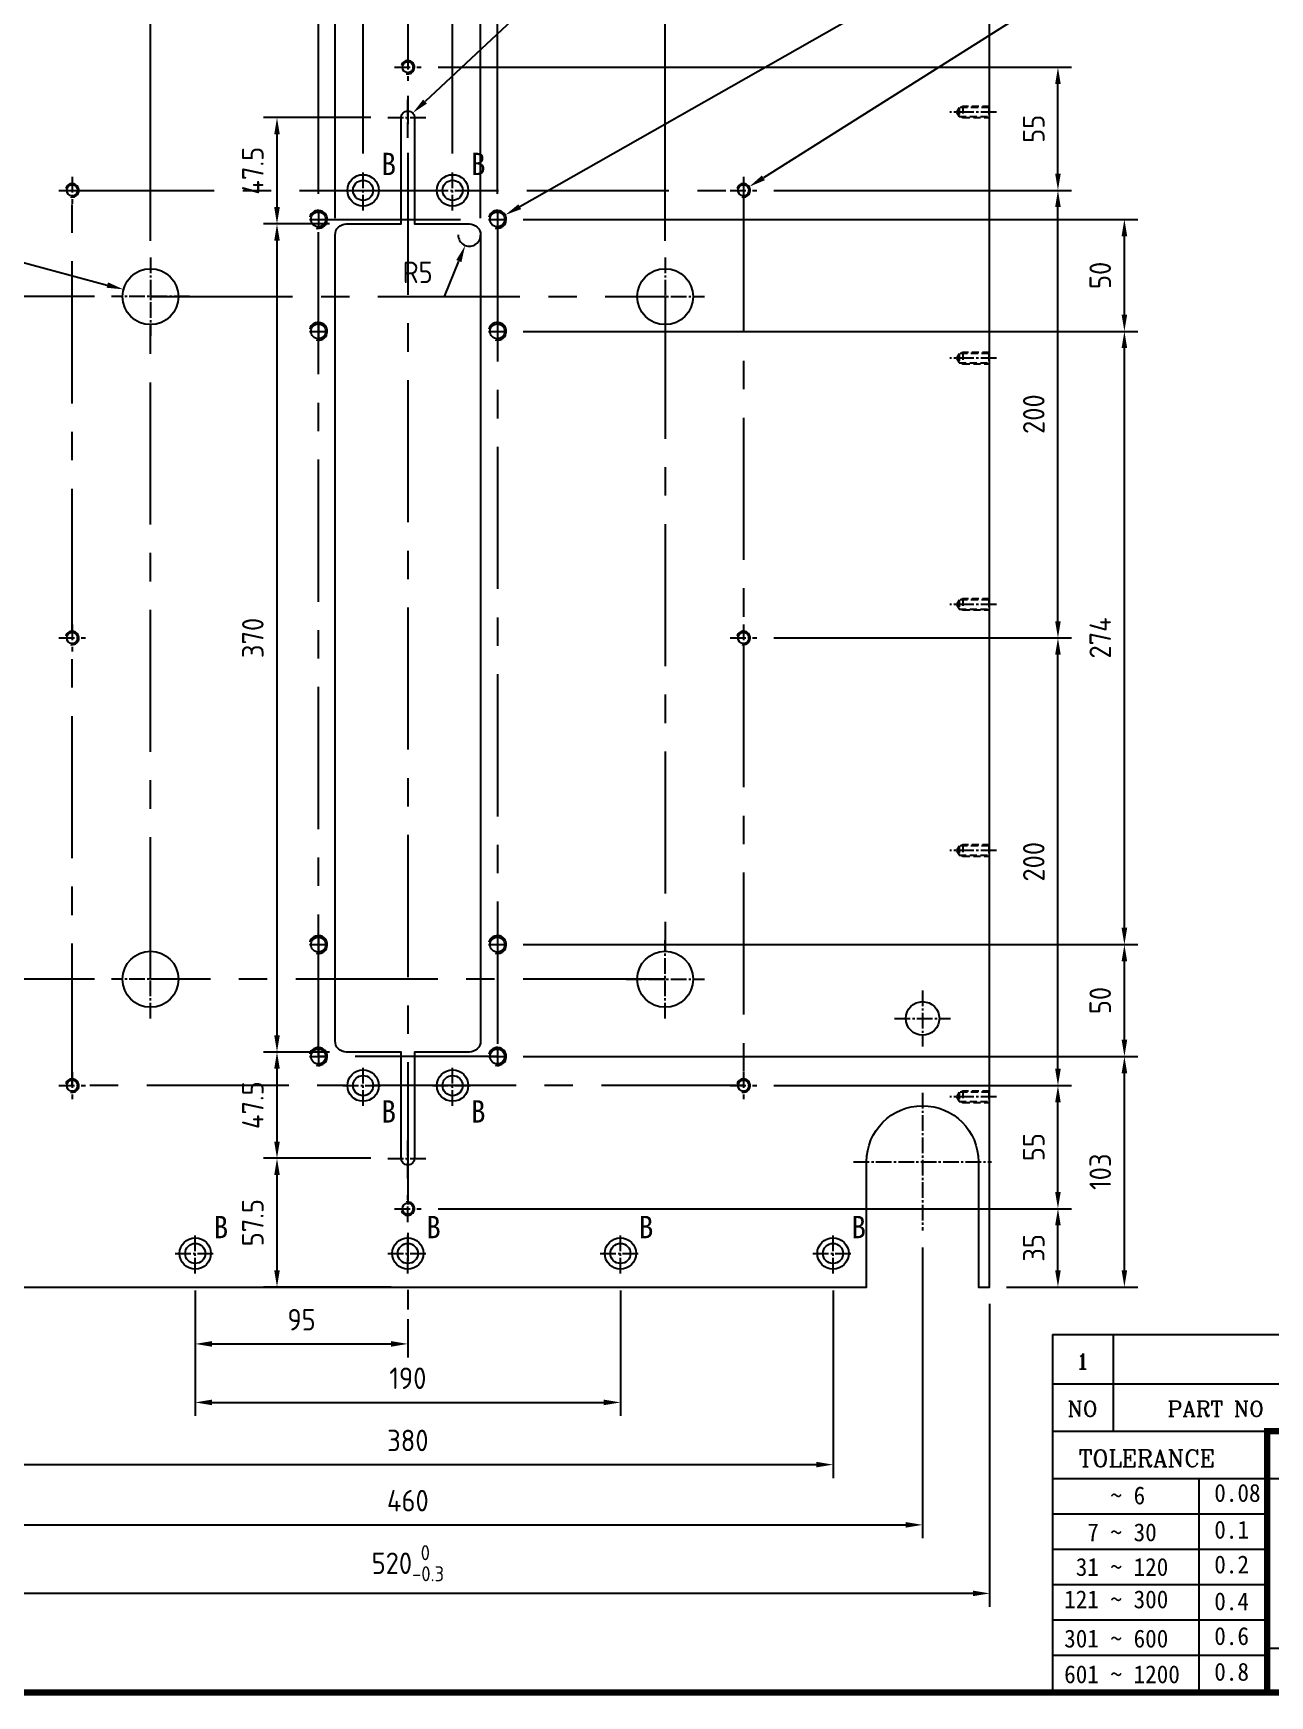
# Model space of a CAD drawing. Header units: millimetres. Extents: x 282 to 14566, y -4134 to 5341.
# Drawn here: x 4167 to 4720, y -1647 to -904 of the extents above; entities that cross this region are included whole.
import ezdxf
from ezdxf.enums import TextEntityAlignment as Align

# ---------------------------------------------------------------- set-up
doc = ezdxf.new("R2010")
doc.units = ezdxf.units.MM
for name, pattern in [('CENTER', [50.8, 31.75, -6.35, 6.35, -6.35]), ('CENTER1', [10, 7, -1, 1, -1]), ('CENTERX2', [101.6, 63.5, -12.7, 12.7, -12.7]), ('HIDDEN2', [4.7625, 3.175, -1.5875])]:
    doc.linetypes.add(name, pattern=pattern)
for name, color, linetype in [('CENTER', 1, 'CENTER'), ('FORMAT-1', 7, 'Continuous'), ('THIN', 3, 'Continuous')]:
    doc.layers.add(name, color=color, linetype=linetype)
doc.styles.add('HAN', font='')
doc.styles.add('RC', font='ROMANC.SHX')
doc.styles.add('RT', font='ROMANT.SHX', dxfattribs={"oblique": 15})
doc.styles.get("Standard").update_dxf_attribs({"font": 'ISOCP.SHX', "bigfont": 'WHGTXT.SHX'})
doc.styles.get('HAN').set_extended_font_data('GulimChe')
doc.dimstyles.new('PS-3', dxfattribs={"dimscale": 3, "dimtxt": 3.2, "dimasz": 2.5, "dimexe": 2, "dimexo": 2.5, "dimgap": 2, "dimtad": 1, "dimtoh": 1, "dimrnd": 0.05, "dimzin": 12, "dimdsep": 46, "dimtxsty": 'Standard', "dimcen": 0, "dimclrt": 2, "dimazin": 3, "dimtfac": 1, "dimtofl": 0, "dimtmove": 0, "dimatfit": 3, "dimfxl": 0, "dimtolj": 1, "dimtzin": 0, "dimarcsym": 0})

# ---------------------------------------------------------------- blocks, each defined once
blk = doc.blocks.new('*D1330')
at = {"color": 0, "lineweight": -2, "ltscale": 10}
for p, q in [((4239.63, -1465.99), (4239.63, -1495.91)), ((4334.63, -1478.84), (4334.63, -1495.91)), ((4247.13, -1489.91), (4327.13, -1489.91))]:
    blk.add_line(p, q, dxfattribs=at)
at = {"color": 0, "ltscale": 10}
for points in [[(4247.13, -1488.66), (4247.13, -1491.16), (4239.63, -1489.91)], [(4327.13, -1488.66), (4327.13, -1491.16), (4334.63, -1489.91)]]:
    blk.add_solid(points, dxfattribs=at)
at = {"layer": 'DEFPOINTS', "color": 0, "ltscale": 10}
for p in [(4239.63, -1458.49), (4334.63, -1471.34), (4334.63, -1489.91)]:
    blk.add_point(p, dxfattribs=at)
at = {"color": 2, "ltscale": 10, "insert": (4287.13, -1479.11), "char_height": 9.6, "attachment_point": 5}
blk.add_mtext('\\A1;95', dxfattribs=at)
blk = doc.blocks.new('*D1331')
at = {"color": 0, "lineweight": -2, "ltscale": 10}
for p, q in [((4239.63, -1465.99), (4239.63, -1522.05)), ((4429.63, -1465.99), (4429.63, -1522.05)), ((4247.13, -1516.05), (4422.13, -1516.05))]:
    blk.add_line(p, q, dxfattribs=at)
at = {"color": 0, "ltscale": 10}
for points in [[(4247.13, -1514.8), (4247.13, -1517.3), (4239.63, -1516.05)], [(4422.13, -1514.8), (4422.13, -1517.3), (4429.63, -1516.05)]]:
    blk.add_solid(points, dxfattribs=at)
at = {"layer": 'DEFPOINTS', "color": 0, "ltscale": 10}
for p in [(4239.63, -1458.49), (4429.63, -1458.49), (4429.63, -1516.05)]:
    blk.add_point(p, dxfattribs=at)
at = {"color": 2, "ltscale": 10, "insert": (4334.63, -1505.25), "char_height": 9.6, "attachment_point": 5}
blk.add_mtext('\\A1;190', dxfattribs=at)
blk = doc.blocks.new('*D1332')
at = {"color": 0, "lineweight": -2, "ltscale": 10}
for p, q in [((4144.63, -1465.99), (4144.63, -1549.85)), ((4524.63, -1465.99), (4524.63, -1549.85)), ((4152.13, -1543.85), (4517.13, -1543.85))]:
    blk.add_line(p, q, dxfattribs=at)
at = {"color": 0, "ltscale": 10}
for points in [[(4152.13, -1542.6), (4152.13, -1545.1), (4144.63, -1543.85)], [(4517.13, -1542.6), (4517.13, -1545.1), (4524.63, -1543.85)]]:
    blk.add_solid(points, dxfattribs=at)
at = {"layer": 'DEFPOINTS', "color": 0, "ltscale": 10}
for p in [(4144.63, -1458.49), (4524.63, -1458.49), (4524.63, -1543.85)]:
    blk.add_point(p, dxfattribs=at)
at = {"color": 2, "ltscale": 10, "insert": (4334.63, -1533.05), "char_height": 9.6, "attachment_point": 5}
blk.add_mtext('\\A1;380', dxfattribs=at)
blk = doc.blocks.new('*D1333')
at = {"color": 0, "lineweight": -2, "ltscale": 10}
for p, q in [((4074.63, -1471.99), (4074.63, -1607.39)), ((4594.63, -1471.99), (4594.63, -1607.39)), ((4587.13, -1601.39), (4082.13, -1601.39))]:
    blk.add_line(p, q, dxfattribs=at)
at = {"color": 0, "ltscale": 10}
for points in [[(4082.13, -1600.14), (4082.13, -1602.64), (4074.63, -1601.39)], [(4587.13, -1600.14), (4587.13, -1602.64), (4594.63, -1601.39)]]:
    blk.add_solid(points, dxfattribs=at)
at = {"layer": 'DEFPOINTS', "color": 0, "ltscale": 10}
for p in [(4074.63, -1464.49), (4594.63, -1464.49), (4074.63, -1601.39)]:
    blk.add_point(p, dxfattribs=at)
at = {"color": 2, "ltscale": 10, "insert": (4334.63, -1587.91), "char_height": 9.6, "attachment_point": 5}
blk.add_mtext('\\A1;520{\\H6.720000;\\S 0^ -0.3;}', dxfattribs=at)
blk = doc.blocks.new('*D1421')
at = {"color": 0, "lineweight": -2, "ltscale": 10}
for p, q in [((4314.63, -957.99), (4314.63, -733.31)), ((4354.63, -957.99), (4354.63, -733.31)), ((4322.13, -739.31), (4347.13, -739.31))]:
    blk.add_line(p, q, dxfattribs=at)
at = {"color": 0, "ltscale": 10}
for points in [[(4322.13, -738.06), (4322.13, -740.56), (4314.63, -739.31)], [(4347.13, -738.06), (4347.13, -740.56), (4354.63, -739.31)]]:
    blk.add_solid(points, dxfattribs=at)
at = {"layer": 'DEFPOINTS', "color": 0, "ltscale": 10}
for p in [(4354.63, -739.31), (4314.63, -965.49, 0), (4354.63, -965.49, 0)]:
    blk.add_point(p, dxfattribs=at)
at = {"color": 2, "ltscale": 10, "insert": (4334.63, -728.51), "char_height": 9.6, "attachment_point": 5}
blk.add_mtext('\\A1;40', dxfattribs=at)
blk = doc.blocks.new('*D1422')
at = {"color": 0, "lineweight": -2, "ltscale": 10}
for p, q in [((4302.13, -986.99), (4302.13, -711.67)), ((4367.13, -986.99), (4367.13, -711.67)), ((4309.63, -717.67), (4359.63, -717.67))]:
    blk.add_line(p, q, dxfattribs=at)
at = {"color": 0, "ltscale": 10}
for points in [[(4309.63, -716.42), (4309.63, -718.92), (4302.13, -717.67)], [(4359.63, -716.42), (4359.63, -718.92), (4367.13, -717.67)]]:
    blk.add_solid(points, dxfattribs=at)
at = {"layer": 'DEFPOINTS', "color": 0, "ltscale": 10}
for p in [(4367.13, -717.67), (4302.13, -994.49), (4367.13, -994.49)]:
    blk.add_point(p, dxfattribs=at)
at = {"color": 2, "ltscale": 10, "insert": (4334.63, -706.87), "char_height": 9.6, "attachment_point": 5}
blk.add_mtext('\\A1;65', dxfattribs=at)
blk = doc.blocks.new('*D1423')
at = {"color": 0, "lineweight": -2, "ltscale": 10}
for p, q in [((4294.63, -975.99), (4294.63, -688.83)), ((4374.63, -975.99), (4374.63, -688.83)), ((4302.13, -694.83), (4367.13, -694.83))]:
    blk.add_line(p, q, dxfattribs=at)
at = {"color": 0, "ltscale": 10}
for points in [[(4302.13, -693.58), (4302.13, -696.08), (4294.63, -694.83)], [(4367.13, -693.58), (4367.13, -696.08), (4374.63, -694.83)]]:
    blk.add_solid(points, dxfattribs=at)
at = {"layer": 'DEFPOINTS', "color": 0, "ltscale": 10}
for p in [(4374.63, -694.83), (4294.63, -983.49, 0), (4374.63, -983.49, 0)]:
    blk.add_point(p, dxfattribs=at)
at = {"color": 2, "ltscale": 10, "insert": (4334.63, -684.03), "char_height": 9.6, "attachment_point": 5}
blk.add_mtext('\\A1;80', dxfattribs=at)
blk = doc.blocks.new('*D1337')
at = {"color": 0, "lineweight": -2, "ltscale": 10}
for p, q in [((4194.63, -1326.99), (3966.58, -1326.99)), ((3972.58, -1456.99), (3972.58, -1334.49)), ((4067.13, -1464.49), (3966.58, -1464.49))]:
    blk.add_line(p, q, dxfattribs=at)
at = {"color": 0, "ltscale": 10}
for points in [[(3971.33, -1334.49), (3973.83, -1334.49), (3972.58, -1326.99)], [(3971.33, -1456.99), (3973.83, -1456.99), (3972.58, -1464.49)]]:
    blk.add_solid(points, dxfattribs=at)
at = {"layer": 'DEFPOINTS', "color": 0, "ltscale": 10}
for p in [(3972.58, -1326.99), (4202.13, -1326.99), (4074.63, -1464.49)]:
    blk.add_point(p, dxfattribs=at)
at = {"color": 2, "ltscale": 10, "insert": (3961.78, -1395.74), "char_height": 9.6, "attachment_point": 5, "rotation": 90}
blk.add_mtext('\\A1;137.5', dxfattribs=at)
blk = doc.blocks.new('*D1339')
at = {"color": 0, "lineweight": -2, "ltscale": 10}
for p, q in [((4104.63, -1446.79), (4104.63, -1576.75)), ((4564.63, -1446.79), (4564.63, -1576.75)), ((4112.13, -1570.75), (4557.13, -1570.75))]:
    blk.add_line(p, q, dxfattribs=at)
at = {"color": 0, "ltscale": 10}
for points in [[(4112.13, -1569.5), (4112.13, -1572), (4104.63, -1570.75)], [(4557.13, -1569.5), (4557.13, -1572), (4564.63, -1570.75)]]:
    blk.add_solid(points, dxfattribs=at)
at = {"layer": 'DEFPOINTS', "color": 0, "ltscale": 10}
for p in [(4104.63, -1439.29), (4564.63, -1439.29), (4564.63, -1570.75)]:
    blk.add_point(p, dxfattribs=at)
at = {"color": 2, "ltscale": 10, "insert": (4334.63, -1559.95), "char_height": 9.6, "attachment_point": 5}
blk.add_mtext('\\A1;460', dxfattribs=at)
blk = doc.blocks.new('*D1340')
at = {"color": 0, "lineweight": -2, "ltscale": 10}
for p, q in [((4348.13, -1429.49), (4631.15, -1429.49)), ((4625.15, -1456.99), (4625.15, -1436.99)), ((4602.13, -1464.49), (4631.15, -1464.49))]:
    blk.add_line(p, q, dxfattribs=at)
at = {"color": 0, "ltscale": 10}
for points in [[(4623.9, -1436.99), (4626.4, -1436.99), (4625.15, -1429.49)], [(4623.9, -1456.99), (4626.4, -1456.99), (4625.15, -1464.49)]]:
    blk.add_solid(points, dxfattribs=at)
at = {"layer": 'DEFPOINTS', "color": 0, "ltscale": 10}
for p in [(4340.63, -1429.49), (4625.15, -1429.49), (4594.63, -1464.49)]:
    blk.add_point(p, dxfattribs=at)
at = {"color": 2, "ltscale": 10, "insert": (4614.35, -1446.99), "char_height": 9.6, "attachment_point": 5, "rotation": 90}
blk.add_mtext('\\A1;35', dxfattribs=at)
blk = doc.blocks.new('*D1343')
at = {"color": 0, "lineweight": -2}
for p, q in [((4194.63, -1021.99), (3966.58, -1021.99)), ((3972.58, -1319.49), (3972.58, -1029.49)), ((4194.63, -1326.99), (3966.58, -1326.99))]:
    blk.add_line(p, q, dxfattribs=at)
at = {"color": 0}
for points in [[(3971.33, -1029.49), (3973.83, -1029.49), (3972.58, -1021.99)], [(3971.33, -1319.49), (3973.83, -1319.49), (3972.58, -1326.99)]]:
    blk.add_solid(points, dxfattribs=at)
at = {"layer": 'DEFPOINTS', "color": 0}
for p in [(3972.58, -1021.99), (4202.13, -1021.99), (4202.13, -1326.99)]:
    blk.add_point(p, dxfattribs=at)
at = {"color": 2, "insert": (3961.78, -1174.49), "char_height": 9.6, "attachment_point": 5, "rotation": 90}
blk.add_mtext('\\A1;305', dxfattribs=at)
blk = doc.blocks.new('*D1344')
at = {"color": 0, "lineweight": -2}
for p, q in [((4498.13, -1374.49), (4631.15, -1374.49)), ((4625.15, -1421.99), (4625.15, -1381.99)), ((4348.13, -1429.49), (4631.15, -1429.49))]:
    blk.add_line(p, q, dxfattribs=at)
at = {"color": 0}
for points in [[(4623.9, -1381.99), (4626.4, -1381.99), (4625.15, -1374.49)], [(4623.9, -1421.99), (4626.4, -1421.99), (4625.15, -1429.49)]]:
    blk.add_solid(points, dxfattribs=at)
at = {"layer": 'DEFPOINTS', "color": 0}
for p in [(4490.63, -1374.49), (4625.15, -1374.49), (4340.63, -1429.49)]:
    blk.add_point(p, dxfattribs=at)
at = {"color": 2, "insert": (4614.35, -1401.99), "char_height": 9.6, "attachment_point": 5, "rotation": 90}
blk.add_mtext('\\A1;55', dxfattribs=at)
blk = doc.blocks.new('*D1345')
at = {"color": 0, "lineweight": -2}
for p, q in [((4498.13, -1174.49), (4631.15, -1174.49)), ((4625.15, -1366.99), (4625.15, -1181.99)), ((4498.13, -1374.49), (4631.15, -1374.49))]:
    blk.add_line(p, q, dxfattribs=at)
at = {"color": 0}
for points in [[(4623.9, -1181.99), (4626.4, -1181.99), (4625.15, -1174.49)], [(4623.9, -1366.99), (4626.4, -1366.99), (4625.15, -1374.49)]]:
    blk.add_solid(points, dxfattribs=at)
at = {"layer": 'DEFPOINTS', "color": 0}
for p in [(4490.63, -1174.49), (4625.15, -1174.49), (4490.63, -1374.49)]:
    blk.add_point(p, dxfattribs=at)
at = {"color": 2, "insert": (4614.35, -1274.49), "char_height": 9.6, "attachment_point": 5, "rotation": 90}
blk.add_mtext('\\A1;200', dxfattribs=at)
blk = doc.blocks.new('*D1346')
at = {"color": 0, "lineweight": -2}
for p, q in [((4498.13, -974.49), (4631.15, -974.49)), ((4625.15, -1166.99), (4625.15, -981.99)), ((4498.13, -1174.49), (4631.15, -1174.49))]:
    blk.add_line(p, q, dxfattribs=at)
at = {"color": 0}
for points in [[(4623.9, -981.99), (4626.4, -981.99), (4625.15, -974.49)], [(4623.9, -1166.99), (4626.4, -1166.99), (4625.15, -1174.49)]]:
    blk.add_solid(points, dxfattribs=at)
at = {"layer": 'DEFPOINTS', "color": 0}
for p in [(4490.63, -974.49), (4625.15, -974.49), (4490.63, -1174.49)]:
    blk.add_point(p, dxfattribs=at)
at = {"color": 2, "insert": (4614.35, -1074.49), "char_height": 9.6, "attachment_point": 5, "rotation": 90}
blk.add_mtext('\\A1;200', dxfattribs=at)
blk = doc.blocks.new('*D1347')
at = {"color": 0, "lineweight": -2}
for p, q in [((4348.13, -919.49), (4631.15, -919.49)), ((4625.15, -966.99), (4625.15, -926.99)), ((4498.13, -974.49), (4631.15, -974.49))]:
    blk.add_line(p, q, dxfattribs=at)
at = {"color": 0}
for points in [[(4623.9, -926.99), (4626.4, -926.99), (4625.15, -919.49)], [(4623.9, -966.99), (4626.4, -966.99), (4625.15, -974.49)]]:
    blk.add_solid(points, dxfattribs=at)
at = {"layer": 'DEFPOINTS', "color": 0}
for p in [(4340.63, -919.49), (4625.15, -919.49), (4490.63, -974.49)]:
    blk.add_point(p, dxfattribs=at)
at = {"color": 2, "insert": (4614.35, -946.99), "char_height": 9.6, "attachment_point": 5, "rotation": 90}
blk.add_mtext('\\A1;55', dxfattribs=at)
blk = doc.blocks.new('*D1348')
at = {"color": 0, "lineweight": -2}
for p, q in [((4386.13, -1361.49), (4660.84, -1361.49)), ((4654.84, -1456.99), (4654.84, -1368.99)), ((4602.13, -1464.49), (4660.84, -1464.49))]:
    blk.add_line(p, q, dxfattribs=at)
at = {"color": 0}
for points in [[(4653.59, -1368.99), (4656.09, -1368.99), (4654.84, -1361.49)], [(4653.59, -1456.99), (4656.09, -1456.99), (4654.84, -1464.49)]]:
    blk.add_solid(points, dxfattribs=at)
at = {"layer": 'DEFPOINTS', "color": 0}
for p in [(4378.63, -1361.49, 0), (4654.84, -1361.49), (4594.63, -1464.49)]:
    blk.add_point(p, dxfattribs=at)
at = {"color": 2, "insert": (4644.04, -1412.99), "char_height": 9.6, "attachment_point": 5, "rotation": 90}
blk.add_mtext('\\A1;103', dxfattribs=at)
blk = doc.blocks.new('*D1349')
at = {"color": 0, "lineweight": -2}
for p, q in [((4386.13, -1311.49), (4660.84, -1311.49)), ((4654.84, -1353.99), (4654.84, -1318.99)), ((4386.13, -1361.49), (4660.84, -1361.49))]:
    blk.add_line(p, q, dxfattribs=at)
at = {"color": 0}
for points in [[(4653.59, -1318.99), (4656.09, -1318.99), (4654.84, -1311.49)], [(4653.59, -1353.99), (4656.09, -1353.99), (4654.84, -1361.49)]]:
    blk.add_solid(points, dxfattribs=at)
at = {"layer": 'DEFPOINTS', "color": 0}
for p in [(4378.63, -1311.49, 0), (4654.84, -1311.49), (4378.63, -1361.49, 0)]:
    blk.add_point(p, dxfattribs=at)
at = {"color": 2, "insert": (4644.04, -1336.49), "char_height": 9.6, "attachment_point": 5, "rotation": 90}
blk.add_mtext('\\A1;50', dxfattribs=at)
blk = doc.blocks.new('*D1350')
at = {"color": 0, "lineweight": -2}
for p, q in [((4386.13, -1037.49), (4660.84, -1037.49)), ((4654.84, -1303.99), (4654.84, -1044.99)), ((4386.13, -1311.49), (4660.84, -1311.49))]:
    blk.add_line(p, q, dxfattribs=at)
at = {"color": 0}
for points in [[(4653.59, -1044.99), (4656.09, -1044.99), (4654.84, -1037.49)], [(4653.59, -1303.99), (4656.09, -1303.99), (4654.84, -1311.49)]]:
    blk.add_solid(points, dxfattribs=at)
at = {"layer": 'DEFPOINTS', "color": 0}
for p in [(4378.63, -1037.49, 0), (4654.84, -1037.49), (4378.63, -1311.49, 0)]:
    blk.add_point(p, dxfattribs=at)
at = {"color": 2, "insert": (4644.04, -1174.49), "char_height": 9.6, "attachment_point": 5, "rotation": 90}
blk.add_mtext('\\A1;274', dxfattribs=at)
blk = doc.blocks.new('*D1351')
at = {"color": 0, "lineweight": -2}
for p, q in [((4386.13, -987.49), (4660.84, -987.49)), ((4654.84, -1029.99), (4654.84, -994.99)), ((4386.13, -1037.49), (4660.84, -1037.49))]:
    blk.add_line(p, q, dxfattribs=at)
at = {"color": 0}
for points in [[(4653.59, -994.99), (4656.09, -994.99), (4654.84, -987.49)], [(4653.59, -1029.99), (4656.09, -1029.99), (4654.84, -1037.49)]]:
    blk.add_solid(points, dxfattribs=at)
at = {"layer": 'DEFPOINTS', "color": 0}
for p in [(4378.63, -987.49, 0), (4654.84, -987.49), (4378.63, -1037.49, 0)]:
    blk.add_point(p, dxfattribs=at)
at = {"color": 2, "insert": (4644.04, -1012.49), "char_height": 9.6, "attachment_point": 5, "rotation": 90}
blk.add_mtext('\\A1;50', dxfattribs=at)
blk = doc.blocks.new('*D1352')
at = {"color": 0, "lineweight": -2}
for p, q in [((4219.63, -996.99), (4219.63, -664.17)), ((4449.63, -996.99), (4449.63, -664.17)), ((4227.13, -670.17), (4442.13, -670.17))]:
    blk.add_line(p, q, dxfattribs=at)
at = {"color": 0}
for points in [[(4227.13, -668.92), (4227.13, -671.42), (4219.63, -670.17)], [(4442.13, -668.92), (4442.13, -671.42), (4449.63, -670.17)]]:
    blk.add_solid(points, dxfattribs=at)
at = {"layer": 'DEFPOINTS', "color": 0}
for p in [(4449.63, -670.17), (4219.63, -1004.49), (4449.63, -1004.49)]:
    blk.add_point(p, dxfattribs=at)
at = {"color": 2, "insert": (4334.63, -659.37), "char_height": 9.6, "attachment_point": 5}
blk.add_mtext('\\A1;230', dxfattribs=at)
blk = doc.blocks.new('*D1353')
at = {"color": 0, "lineweight": -2}
for p, q in [((4318.13, -1406.99), (4270.16, -1406.99)), ((4276.16, -1456.99), (4276.16, -1414.49)), ((4327.13, -1464.49), (4270.16, -1464.49))]:
    blk.add_line(p, q, dxfattribs=at)
at = {"color": 0}
for points in [[(4274.91, -1414.49), (4277.41, -1414.49), (4276.16, -1406.99)], [(4274.91, -1456.99), (4277.41, -1456.99), (4276.16, -1464.49)]]:
    blk.add_solid(points, dxfattribs=at)
at = {"layer": 'DEFPOINTS', "color": 0}
for p in [(4276.16, -1406.99), (4325.63, -1406.99), (4334.63, -1464.49)]:
    blk.add_point(p, dxfattribs=at)
at = {"color": 2, "insert": (4265.36, -1435.74), "char_height": 9.6, "attachment_point": 5, "rotation": 90}
blk.add_mtext('\\A1;57.5', dxfattribs=at)
blk = doc.blocks.new('*D1354')
at = {"color": 0, "lineweight": -2}
for p, q in [((4299.63, -1359.49), (4270.16, -1359.49)), ((4276.16, -1399.49), (4276.16, -1366.99)), ((4318.13, -1406.99), (4270.16, -1406.99))]:
    blk.add_line(p, q, dxfattribs=at)
at = {"color": 0}
for points in [[(4274.91, -1366.99), (4277.41, -1366.99), (4276.16, -1359.49)], [(4274.91, -1399.49), (4277.41, -1399.49), (4276.16, -1406.99)]]:
    blk.add_solid(points, dxfattribs=at)
at = {"layer": 'DEFPOINTS', "color": 0}
for p in [(4276.16, -1359.49), (4307.13, -1359.49), (4325.63, -1406.99)]:
    blk.add_point(p, dxfattribs=at)
at = {"color": 2, "insert": (4265.36, -1383.24), "char_height": 9.6, "attachment_point": 5, "rotation": 90}
blk.add_mtext('\\A1;47.5', dxfattribs=at)
blk = doc.blocks.new('*D1355')
at = {"color": 0, "lineweight": -2}
for p, q in [((4299.63, -989.49), (4270.16, -989.49)), ((4276.16, -1351.99), (4276.16, -996.99)), ((4299.63, -1359.49), (4270.16, -1359.49))]:
    blk.add_line(p, q, dxfattribs=at)
at = {"color": 0}
for points in [[(4274.91, -996.99), (4277.41, -996.99), (4276.16, -989.49)], [(4274.91, -1351.99), (4277.41, -1351.99), (4276.16, -1359.49)]]:
    blk.add_solid(points, dxfattribs=at)
at = {"layer": 'DEFPOINTS', "color": 0}
for p in [(4276.16, -989.49), (4307.13, -989.49), (4307.13, -1359.49)]:
    blk.add_point(p, dxfattribs=at)
at = {"color": 2, "insert": (4265.36, -1174.49), "char_height": 9.6, "attachment_point": 5, "rotation": 90}
blk.add_mtext('\\A1;370', dxfattribs=at)
blk = doc.blocks.new('*D1356')
at = {"color": 0, "lineweight": -2}
for p, q in [((4318.13, -941.99), (4270.16, -941.99)), ((4276.16, -981.99), (4276.16, -949.49)), ((4299.63, -989.49), (4270.16, -989.49))]:
    blk.add_line(p, q, dxfattribs=at)
at = {"color": 0}
for points in [[(4274.91, -949.49), (4277.41, -949.49), (4276.16, -941.99)], [(4274.91, -981.99), (4277.41, -981.99), (4276.16, -989.49)]]:
    blk.add_solid(points, dxfattribs=at)
at = {"layer": 'DEFPOINTS', "color": 0}
for p in [(4276.16, -941.99), (4325.63, -941.99), (4307.13, -989.49)]:
    blk.add_point(p, dxfattribs=at)
at = {"color": 2, "insert": (4265.36, -965.74), "char_height": 9.6, "attachment_point": 5, "rotation": 90}
blk.add_mtext('\\A1;47.5', dxfattribs=at)
blk = doc.blocks.new('*D1357')
at = {"color": 0, "lineweight": -2}
for p, q in [((4381.17, -898.63), (4342.31, -934.84)), ((4399.09, -898.63), (4381.17, -898.63))]:
    blk.add_line(p, q, dxfattribs=at)
at = {"color": 0}
blk.add_solid([(4341.46, -933.92), (4343.16, -935.75), (4336.82, -939.95)], dxfattribs=at)
at = {"layer": 'DEFPOINTS', "color": 0}
for p in [(4334.63, -941.99), (4336.82, -939.95)]:
    blk.add_point(p, dxfattribs=at)
at = {"color": 2, "insert": (4393.13, -887.83), "char_height": 9.6, "attachment_point": 5}
blk.add_mtext('\\A1;R3', dxfattribs=at)
blk = doc.blocks.new('*D1358')
at = {"color": 0, "lineweight": -2}
for p, q in [((4030.4, -977.95), (4056, -977.95)), ((4056, -977.95), (4200.31, -1016.8))]:
    blk.add_line(p, q, dxfattribs=at)
at = {"color": 0}
blk.add_solid([(4200.64, -1015.59), (4199.99, -1018), (4207.56, -1018.75)], dxfattribs=at)
at = {"layer": 'DEFPOINTS', "color": 0}
for p in [(4207.56, -1018.75), (4231.7, -1025.24)]:
    blk.add_point(p, dxfattribs=at)
at = {"color": 2, "insert": (4040.2, -967.15), "char_height": 9.6, "attachment_point": 5}
blk.add_mtext('\\A1;∅25', dxfattribs=at)
blk = doc.blocks.new('*D1359')
at = {"color": 0, "lineweight": -2}
for p, q in [((4350.99, -1021.92), (4357.42, -1006.08)), ((4333.07, -1021.92), (4350.99, -1021.92))]:
    blk.add_line(p, q, dxfattribs=at)
blk.add_arc((4362.13, -994.49), 5, 179.14708, 0, dxfattribs=at)
at = {"color": 0}
blk.add_solid([(4356.27, -1005.61), (4358.58, -1006.55), (4360.25, -999.13)], dxfattribs=at)
at = {"layer": 'DEFPOINTS', "color": 0}
for p in [(4362.13, -994.49), (4360.25, -999.13)]:
    blk.add_point(p, dxfattribs=at)
at = {"color": 2, "insert": (4339.03, -1011.12), "char_height": 9.6, "attachment_point": 5}
blk.add_mtext('\\A1;R5', dxfattribs=at)
blk = doc.blocks.new('*D1426')
at = {"color": 0, "lineweight": -2}
for p, q in [((4608.85, -896.29), (4493.51, -968.9)), ((4657.53, -896.29), (4608.85, -896.29))]:
    blk.add_line(p, q, dxfattribs=at)
at = {"color": 0}
blk.add_solid([(4492.85, -967.84), (4494.18, -969.96), (4487.17, -972.9)], dxfattribs=at)
at = {"layer": 'DEFPOINTS', "color": 0}
for p in [(4487.17, -972.9), (4482.09, -976.09)]:
    blk.add_point(p, dxfattribs=at)
at = {"color": 2, "insert": (4636.19, -885.49), "char_height": 9.6, "attachment_point": 5}
blk.add_mtext('\\A1;M6 TAP', dxfattribs=at)
blk = doc.blocks.new('*D1427')
at = {"color": 0, "lineweight": -2}
for p, q in [((4604.06, -857.26), (4384.63, -981.82)), ((4652.74, -857.26), (4604.06, -857.26))]:
    blk.add_line(p, q, dxfattribs=at)
at = {"color": 0}
blk.add_solid([(4384.01, -980.73), (4385.24, -982.9), (4378.11, -985.52)], dxfattribs=at)
at = {"layer": 'DEFPOINTS', "color": 0}
for p in [(4378.11, -985.52, 0), (4371.15, -989.47, 0)]:
    blk.add_point(p, dxfattribs=at)
at = {"color": 2, "insert": (4631.4, -846.46), "char_height": 9.6, "attachment_point": 5}
blk.add_mtext('\\A1;M8 TAP', dxfattribs=at)
blk = doc.blocks.new('format-3')
at = {"color": 180}
for p, q in [((228.5, 39.49), (228.5, 5)), ((228.5, 39.49), (414.5, 39.49)), ((235.29, 39.49), (235.29, 34.21)), ((228.5, 34.21), (252.48, 34.21)), ((228.5, 28.93), (252.48, 28.93)), ((244.89, 5.23), (244.89, 28.93)), ((252.48, 28.93), (414.5, 28.93)), ((228.5, 24.98), (252.48, 24.98)), ((228.5, 21.03), (252.48, 21.03)), ((228.5, 17.08), (252.48, 17.08)), ((228.5, 13.13), (252.48, 13.13)), ((252.48, 9.95), (301.94, 9.95)), ((228.5, 9.18), (252.48, 9.18))]:
    blk.add_line(p, q, dxfattribs=at)
at = {"const_width": 0.7}
blk.add_lwpolyline([(252.48, 5), (252.48, 34.21), (414.5, 34.21)], dxfattribs=at)
at = {"layer": 'FORMAT-1', "const_width": 0.7}
blk.add_lwpolyline([(13, 5), (13, 286.3), (414.5, 286.3), (414.5, 5)], close=True, dxfattribs=at)
at = {"color": 2}
for s, height, style, p in [('NO', 1.742, 'RC', (230.16, 35.83)), ('PART NO', 1.742, 'RC', (241.36, 35.83)), (' TOLERANCE', 1.9, 'RC', (230.11, 30.22)), ('    ~ 6', 2, 'HAN', (229.8, 26.03)), ('0.08', 2, 'HAN', (246.57, 26.31)), ('0.1', 2, 'HAN', (246.57, 22.2)), ('  7 ~ 30', 2, 'HAN', (229.8, 21.91)), (' 31 ~ 120', 2, 'HAN', (229.8, 18.04)), ('0.2', 2, 'HAN', (246.57, 18.32)), ('121 ~ 300', 2, 'HAN', (229.8, 14.42)), ('0.4', 2, 'HAN', (246.57, 14.2)), ('301 ~ 600', 2, 'HAN', (229.8, 10.04)), ('0.6', 2, 'HAN', (246.57, 10.32)), ('601 ~ 1200', 2, 'HAN', (229.8, 6.05)), ('0.8', 2, 'HAN', (246.57, 6.33))]:
    blk.add_text(s, height=height, dxfattribs=dict(at, style=style)).set_placement(p)
at = {"style": 'HAN'}
for tag, height, p in [('MODEL-NAME', 3, (386.1, 31.53)), ('SCALE', 2.7, (320.81, 26.29)), ('PART-NAME', 3, (386.1, 26.29)), ('PART-NO', 3, (386.1, 21.01)), ('DRA-BY', 3, (260.72, 19.44)), ('CH-BY', 3, (277.21, 19.44)), ('APP-BY', 3, (293.7, 19.44)), ('관련업체', 3, (333.52, 9.26)), ('DRA-DATE', 2.5, (260.72, 7.47)), ('CH-DATE', 2.5, (277.21, 7.47)), ('APP-DATE', 2.5, (293.7, 7.47))]:
    blk.add_attdef(tag, text='', height=height, dxfattribs=at).set_placement(p, align=Align.MIDDLE_CENTER)
blk = doc.blocks.new('no3')
at = {"color": 180}
for p, q in [((0, 5.5), (0, 0)), ((0, 5.5), (186, 5.5)), ((6.79, 5.5), (6.79, 0)), ((32.74, 0.11), (32.74, 5.5)), ((98.4, 5.5), (98.4, 0)), ((127.61, 5.5), (127.61, 0)), ((134.43, 5.5), (134.43, 0)), ((155.98, 5.5), (155.98, 0))]:
    blk.add_line(p, q, dxfattribs=at)
at = {"color": 2, "style": 'HAN'}
for tag, p in [('PART-NO', (19.76, 2.75)), ('MATERIAL', (111.38, 2.75)), ("Q'TY", (131.02, 2.75)), ('COLOR/FINISH', (145.2, 2.75)), ('REMARK', (170.76, 2.75))]:
    blk.add_attdef(tag, text='', height=2.9, dxfattribs=at).set_placement(p, align=Align.MIDDLE_CENTER)
blk.add_attdef('DESCRIPTION', text='', height=2.9, dxfattribs=at).set_placement((34.51, 2.75), align=Align.MIDDLE_LEFT)
at = {"color": 2, "style": 'RT', "oblique": 15}
blk.add_attdef('NO', text='', height=1.74, dxfattribs=at).set_placement((3.38, 2.51), align=Align.MIDDLE_CENTER)

msp = doc.modelspace()

# ---------------------------------------------------------------- linework, layer by layer
at = {"color": 1, "linetype": 'CENTERX2'}
msp.add_line((4334.627, -754.495), (4334.627, -1474.495), dxfattribs=at)
at = {"color": 1, "linetype": 'CENTER1'}
for p, q in [((4334.627, -913.495), (4334.627, -925.495)), ((4328.627, -919.495), (4340.627, -919.495)), ((4334.627, -950.995), (4334.627, -932.995)), ((4325.627, -941.995), (4343.627, -941.995)), ((4597.627, -939.495), (4576.833, -939.495)), ((4314.627, -983.495, 0), (4314.627, -965.495, 0)), ((4354.627, -983.495, 0), (4354.627, -965.495, 0)), ((4184.627, -968.495), (4184.627, -980.495)), ((4484.627, -968.495), (4484.627, -980.495)), ((4178.627, -974.495), (4190.627, -974.495)), ((4305.627, -974.495, 0), (4323.627, -974.495, 0)), ((4345.627, -974.495, 0), (4363.627, -974.495, 0)), ((4478.627, -974.495), (4490.627, -974.495)), ((4219.627, -1004.495), (4219.627, -1039.495)), ((4449.627, -1004.495), (4449.627, -1039.495)), ((4237.127, -1021.995), (4202.127, -1021.995)), ((4432.127, -1021.995), (4467.127, -1021.995)), ((4597.627, -1049.495), (4576.833, -1049.495)), ((4597.627, -1159.495), (4576.833, -1159.495)), ((4184.627, -1168.495), (4184.627, -1180.495)), ((4484.627, -1168.495), (4484.627, -1180.495)), ((4178.627, -1174.495), (4190.627, -1174.495)), ((4478.627, -1174.495), (4490.627, -1174.495)), ((4597.627, -1269.495), (4576.833, -1269.495)), ((4219.627, -1344.495), (4219.627, -1309.495)), ((4449.627, -1344.495), (4449.627, -1309.495)), ((4237.127, -1326.995), (4202.127, -1326.995)), ((4432.127, -1326.995), (4467.127, -1326.995)), ((4564.644, -1331.995), (4564.644, -1356.995)), ((4552.144, -1344.495), (4577.144, -1344.495)), ((4314.627, -1383.495, 0), (4314.627, -1365.495, 0)), ((4354.627, -1383.495, 0), (4354.627, -1365.495, 0)), ((4184.627, -1368.495), (4184.627, -1380.495)), ((4484.627, -1368.495), (4484.627, -1380.495)), ((4178.627, -1374.495), (4190.627, -1374.495)), ((4305.627, -1374.495, 0), (4323.627, -1374.495, 0)), ((4345.627, -1374.495, 0), (4363.627, -1374.495, 0)), ((4478.627, -1374.495), (4490.627, -1374.495)), ((4564.627, -1377.697), (4564.627, -1439.292)), ((4597.627, -1379.495), (4576.833, -1379.495)), ((4334.627, -1415.995), (4334.627, -1397.995)), ((4325.627, -1406.995), (4343.627, -1406.995)), ((4533.829, -1408.495), (4595.425, -1408.495)), ((4334.627, -1435.495), (4334.627, -1423.495)), ((4328.627, -1429.495), (4340.627, -1429.495)), ((4239.627, -1458.495), (4239.627, -1440.495)), ((4334.627, -1458.495), (4334.627, -1440.495)), ((4429.627, -1458.495), (4429.627, -1440.495)), ((4524.627, -1458.495), (4524.627, -1440.495)), ((4230.627, -1449.495), (4248.627, -1449.495)), ((4325.627, -1449.495), (4343.627, -1449.495)), ((4420.627, -1449.495), (4438.627, -1449.495)), ((4515.627, -1449.495), (4533.627, -1449.495))]:
    msp.add_line(p, q, dxfattribs=at)
at = {"color": 2, "linetype": 'HIDDEN2'}
for p, q in [((4581.027, -937.428), (4581.027, -941.562)), ((4582.627, -936.995), (4582.627, -941.995)), ((4582.627, -1046.995), (4582.627, -1051.995)), ((4581.027, -1047.428), (4581.027, -1051.562)), ((4581.027, -1157.428), (4581.027, -1161.562)), ((4582.627, -1156.995), (4582.627, -1161.995)), ((4581.027, -1267.428), (4581.027, -1271.562)), ((4582.627, -1266.995), (4582.627, -1271.995)), ((4581.027, -1377.428), (4581.027, -1381.562)), ((4582.627, -1376.995), (4582.627, -1381.995))]:
    msp.add_line(p, q, dxfattribs=at)
at = {"color": 30}
for points in [[(4129.627, -1408.495), (4129.627, -1464.495), (4539.627, -1464.495), (4539.627, -1408.495, -1), (4589.627, -1408.495), (4589.627, -1464.495), (4594.627, -1464.495), (4594.627, -766.495), (4592.627, -764.495), (4076.627, -764.495), (4074.627, -766.495), (4074.627, -1464.495), (4079.627, -1464.495), (4079.627, -1408.495, -1)], [(4362.127, -989.495, -0.4142136), (4367.127, -994.495), (4367.127, -1354.495, -0.4142136), (4362.127, -1359.495), (4337.627, -1359.495), (4337.627, -1406.995, -1), (4331.627, -1406.995), (4331.627, -1359.495), (4307.127, -1359.495, -0.4142136), (4302.127, -1354.495), (4302.127, -994.495, -0.4142136), (4307.127, -989.495), (4331.627, -989.495), (4331.627, -941.995, -1), (4337.627, -941.995), (4337.627, -989.495)]]:
    msp.add_lwpolyline(points, format="xyb", close=True, dxfattribs=at)
at = {"color": 2, "linetype": 'HIDDEN2'}
for points in [[(4594.194, -937.428), (4581.027, -937.428), (4579.833, -939.495), (4581.027, -941.562), (4594.194, -941.562)], [(4594.627, -936.995), (4582.627, -936.995), (4581.877, -937.428)], [(4581.877, -941.562), (4582.627, -941.995), (4594.627, -941.995)], [(4594.627, -936.995), (4594.194, -937.428), (4594.194, -941.562), (4594.627, -941.995)], [(4594.627, -1046.995), (4582.627, -1046.995), (4581.877, -1047.428)], [(4594.627, -1046.995), (4594.194, -1047.428), (4594.194, -1051.562), (4594.627, -1051.995)], [(4594.194, -1047.428), (4581.027, -1047.428), (4579.833, -1049.495), (4581.027, -1051.562), (4594.194, -1051.562)], [(4581.877, -1051.562), (4582.627, -1051.995), (4594.627, -1051.995)], [(4594.194, -1157.428), (4581.027, -1157.428), (4579.833, -1159.495), (4581.027, -1161.562), (4594.194, -1161.562)], [(4594.627, -1156.995), (4582.627, -1156.995), (4581.877, -1157.428)], [(4594.627, -1156.995), (4594.194, -1157.428), (4594.194, -1161.562), (4594.627, -1161.995)], [(4581.877, -1161.562), (4582.627, -1161.995), (4594.627, -1161.995)], [(4594.194, -1267.428), (4581.027, -1267.428), (4579.833, -1269.495), (4581.027, -1271.562), (4594.194, -1271.562)], [(4594.627, -1266.995), (4582.627, -1266.995), (4581.877, -1267.428)], [(4594.627, -1266.995), (4594.194, -1267.428), (4594.194, -1271.562), (4594.627, -1271.995)], [(4581.877, -1271.562), (4582.627, -1271.995), (4594.627, -1271.995)], [(4594.194, -1377.428), (4581.027, -1377.428), (4579.833, -1379.495), (4581.027, -1381.562), (4594.194, -1381.562)], [(4594.627, -1376.995), (4582.627, -1376.995), (4581.877, -1377.428)], [(4581.877, -1381.562), (4582.627, -1381.995), (4594.627, -1381.995)], [(4594.627, -1376.995), (4594.194, -1377.428), (4594.194, -1381.562), (4594.627, -1381.995)]]:
    msp.add_lwpolyline(points, dxfattribs=at)
at = {"color": 1, "linetype": 'CENTERX2'}
for points in [[(4184.627, -974.495), (4484.627, -974.495), (4484.627, -1374.495), (4184.627, -1374.495)], [(4219.627, -1021.995), (4449.627, -1021.995), (4449.627, -1326.995), (4219.627, -1326.995)]]:
    msp.add_lwpolyline(points, close=True, dxfattribs=at)
at = {"color": 1, "linetype": 'CENTERX2', "elevation": 0}
msp.add_lwpolyline([(4374.627, -1361.495), (4294.627, -1361.495), (4294.627, -987.495), (4374.627, -987.495)], close=True, dxfattribs=at)
for centre, radius in [((4334.627, -919.495), 2.459), ((4184.627, -974.495), 2.459), ((4484.627, -974.495), 2.459), ((4294.627, -987.495, 0), 3.323), ((4374.627, -987.495, 0), 3.323), ((4294.627, -1037.495, 0), 3.323), ((4374.627, -1037.495, 0), 3.323), ((4184.627, -1174.495), 2.459), ((4484.627, -1174.495), 2.459), ((4294.627, -1311.495, 0), 3.323), ((4374.627, -1311.495, 0), 3.323), ((4294.627, -1361.495, 0), 3.323), ((4374.627, -1361.495, 0), 3.323), ((4184.627, -1374.495), 2.459), ((4484.627, -1374.495), 2.459), ((4334.627, -1429.495), 2.459)]:
    msp.add_circle(centre, radius)
at = {"color": 30}
for centre, radius in [((4314.627, -974.495, 0), 7), ((4314.627, -974.495, 0), 4.5), ((4354.627, -974.495, 0), 7), ((4354.627, -974.495, 0), 4.5), ((4219.627, -1021.995), 12.5), ((4449.627, -1021.995), 12.5), ((4219.627, -1326.995), 12.5), ((4449.627, -1326.995), 12.5), ((4564.644, -1344.495), 7.5), ((4314.627, -1374.495, 0), 7), ((4314.627, -1374.495, 0), 4.5), ((4354.627, -1374.495, 0), 7), ((4354.627, -1374.495, 0), 4.5), ((4239.627, -1449.495), 7), ((4239.627, -1449.495), 4.5), ((4334.627, -1449.495), 7), ((4334.627, -1449.495), 4.5), ((4429.627, -1449.495), 7), ((4429.627, -1449.495), 4.5), ((4524.627, -1449.495), 7), ((4524.627, -1449.495), 4.5)]:
    msp.add_circle(centre, radius, dxfattribs=at)
at = {"layer": 'CENTER'}
for p, q in [((4290.627, -987.495, 0), (4298.627, -987.495, 0)), ((4294.627, -983.495, 0), (4294.627, -991.495, 0)), ((4370.627, -987.495, 0), (4378.627, -987.495, 0)), ((4374.627, -983.495, 0), (4374.627, -991.495, 0)), ((4290.627, -1037.495, 0), (4298.627, -1037.495, 0)), ((4294.627, -1033.495, 0), (4294.627, -1041.495, 0)), ((4370.627, -1037.495, 0), (4378.627, -1037.495, 0)), ((4374.627, -1033.495, 0), (4374.627, -1041.495, 0)), ((4290.627, -1311.495, 0), (4298.627, -1311.495, 0)), ((4294.627, -1307.495, 0), (4294.627, -1315.495, 0)), ((4370.627, -1311.495, 0), (4378.627, -1311.495, 0)), ((4374.627, -1307.495, 0), (4374.627, -1315.495, 0)), ((4294.627, -1357.495, 0), (4294.627, -1365.495, 0)), ((4374.627, -1357.495, 0), (4374.627, -1365.495, 0)), ((4290.627, -1361.495, 0), (4298.627, -1361.495, 0)), ((4370.627, -1361.495, 0), (4378.627, -1361.495, 0))]:
    msp.add_line(p, q, dxfattribs=at)
at = {"layer": 'THIN'}
for centre, radius, start, end in [((4334.627, -919.495), 3, 255, 165), ((4184.627, -974.495), 3, 255, 165), ((4484.627, -974.495), 3, 255, 165), ((4294.627, -987.495, 0), 4, 255, 165), ((4374.627, -987.495, 0), 4, 255, 165), ((4294.627, -1037.495, 0), 4, 255, 165), ((4374.627, -1037.495, 0), 4, 255, 165), ((4184.627, -1174.495), 3, 255, 165), ((4484.627, -1174.495), 3, 255, 165), ((4294.627, -1311.495, 0), 4, 255, 165), ((4374.627, -1311.495, 0), 4, 255, 165), ((4294.627, -1361.495, 0), 4, 255, 165), ((4374.627, -1361.495, 0), 4, 255, 165), ((4184.627, -1374.495), 3, 255, 165), ((4484.627, -1374.495), 3, 255, 165), ((4334.627, -1429.495), 3, 195, 105)]:
    msp.add_arc(centre, radius, start, end, dxfattribs=at)

# ---------------------------------------------------------------- block references
at = {"xscale": 4, "yscale": 4, "zscale": 4}
msp.add_blockref('format-3', (3708.733, -1665.713), dxfattribs=at)
ref = msp.add_blockref('no3', (4622.733, -1507.737), dxfattribs=dict(xscale=4, yscale=4, zscale=4))
ref.add_attrib("Q'TY", '.', dxfattribs={"color": 2, "height": 11.6, "style": 'HAN'}).set_placement((5146.815, -1496.737), align=Align.MIDDLE_CENTER)
ref.add_attrib('MATERIAL', '.', dxfattribs={"color": 2, "height": 11.6, "style": 'HAN'}).set_placement((5068.234, -1496.737), align=Align.MIDDLE_CENTER)
ref.add_attrib('DESCRIPTION', '.', dxfattribs={"color": 2, "height": 11.6, "style": 'HAN'}).set_placement((4760.766, -1496.737), align=Align.MIDDLE_LEFT)
ref.add_attrib('NO', '1', dxfattribs={"color": 2, "height": 6.96, "style": 'RT'}).set_placement((4636.271, -1497.709), align=Align.MIDDLE_CENTER)

# ---------------------------------------------------------------- texts
at = {"color": 6, "style": 'HAN'}
for p in [(4322.879, -967.71, 0), (4362.879, -967.71), (4322.879, -1391.04), (4362.879, -1391.04, 0), (4247.879, -1442.71), (4342.879, -1442.71), (4437.879, -1442.71), (4532.879, -1442.71)]:
    msp.add_text('B', height=10, dxfattribs=at).set_placement(p)

# ---------------------------------------------------------------- dimensions: what is measured, and where the dimension line sits
dim = msp.add_linear_dim(base=(4449.627, -670.172), p1=(4219.627, -1004.495), p2=(4449.627, -1004.495), dimstyle='PS-3')
dim.commit()
dim.dimension.update_dxf_attribs({"geometry": '*D1352', "text_midpoint": (4334.627, -659.371)})
at = {"ltscale": 10}
for base, p1, p2, picture, middle in [((4374.627, -694.829), (4294.627, -983.495, 0), (4374.627, -983.495, 0), '*D1423', (4334.627, -684.029)), ((4367.127, -717.667), (4302.127, -994.495), (4367.127, -994.495), '*D1422', (4334.627, -706.867)), ((4354.627, -739.31), (4314.627, -965.495, 0), (4354.627, -965.495, 0), '*D1421', (4334.627, -728.51)), ((4564.627, -1570.75), (4104.627, -1439.292), (4564.627, -1439.292), '*D1339', (4334.627, -1559.95)), ((4524.627, -1543.849), (4144.627, -1458.495), (4524.627, -1458.495), '*D1332', (4334.627, -1533.049)), ((4334.627, -1489.905), (4239.627, -1458.495), (4334.627, -1471.337), '*D1330', (4287.127, -1479.105)), ((4429.627, -1516.049), (4239.627, -1458.495), (4429.627, -1458.495), '*D1331', (4334.627, -1505.249))]:
    dim = msp.add_linear_dim(base=base, p1=p1, p2=p2, dimstyle='PS-3', dxfattribs=at)
    dim.commit()
    dim.dimension.update_dxf_attribs({"geometry": picture, "text_midpoint": middle})
for p1, p2, picture, middle in [((4371.148, -989.469, 0), (4378.105, -985.52, 0), '*D1427', (4631.403, -857.258)), ((4482.088, -976.093), (4487.166, -972.896), '*D1426', (4636.19, -896.291))]:
    dim = msp.add_diameter_dim_2p(p1=p1, p2=p2, text='<> TAP', dimstyle='PS-3', override={"dimpost": 'M<>'})
    dim.commit()
    dim.dimension.update_dxf_attribs({"geometry": picture, "text_midpoint": middle, "dimtype": 163})
dim = msp.add_radius_dim(center=(4334.627, -941.995), mpoint=(4336.822, -939.95), dimstyle='PS-3')
dim.commit()
dim.dimension.update_dxf_attribs({"geometry": '*D1357', "text_midpoint": (4393.131, -898.628), "dimtype": 164})
for base, p1, p2, picture, middle in [((4625.152, -919.495), (4490.627, -974.495), (4340.627, -919.495), '*D1347', (4614.352, -946.995)), ((4276.165, -941.995), (4307.127, -989.495), (4325.627, -941.995), '*D1356', (4265.365, -965.745)), ((4625.152, -974.495), (4490.627, -1174.495), (4490.627, -974.495), '*D1346', (4614.351, -1074.495)), ((4654.844, -987.495), (4378.627, -1037.495, 0), (4378.627, -987.495, 0), '*D1351', (4644.044, -1012.495)), ((4276.165, -989.495), (4307.127, -1359.495), (4307.127, -989.495), '*D1355', (4265.365, -1174.495)), ((3972.582, -1021.995), (4202.127, -1326.995), (4202.127, -1021.995), '*D1343', (3961.782, -1174.495)), ((4654.844, -1037.495), (4378.627, -1311.495, 0), (4378.627, -1037.495, 0), '*D1350', (4644.043, -1174.495)), ((4625.152, -1174.495), (4490.627, -1374.495), (4490.627, -1174.495), '*D1345', (4614.351, -1274.495)), ((4654.844, -1311.495), (4378.627, -1361.495, 0), (4378.627, -1311.495, 0), '*D1349', (4644.044, -1336.495)), ((4276.165, -1359.495), (4325.627, -1406.995), (4307.127, -1359.495), '*D1354', (4265.365, -1383.245))]:
    dim = msp.add_linear_dim(base=base, p1=p1, p2=p2, angle=90, dimstyle='PS-3', override={"dimtmove": 1})
    dim.commit()
    dim.dimension.update_dxf_attribs({"geometry": picture, "text_midpoint": middle})
dim = msp.add_diameter_dim_2p(p1=(4231.697, -1025.243), p2=(4207.556, -1018.746), dimstyle='PS-3')
dim.commit()
dim.dimension.update_dxf_attribs({"geometry": '*D1358', "text_midpoint": (4040.201, -977.954), "dimtype": 163})
dim = msp.add_radius_dim(center=(4362.127, -994.495), mpoint=(4360.246, -999.127), dimstyle='PS-3')
dim.commit()
dim.dimension.update_dxf_attribs({"geometry": '*D1359', "text_midpoint": (4339.033, -1011.12)})
for base, p1, p2, picture, middle in [((3972.582, -1326.995), (4074.627, -1464.495), (4202.127, -1326.995), '*D1337', (3961.782, -1395.745)), ((4625.152, -1429.495), (4594.627, -1464.495), (4340.627, -1429.495), '*D1340', (4614.352, -1446.995))]:
    dim = msp.add_linear_dim(base=base, p1=p1, p2=p2, angle=90, dimstyle='PS-3', dxfattribs=at)
    dim.commit()
    dim.dimension.update_dxf_attribs({"geometry": picture, "text_midpoint": middle})
for base, p1, p2, picture, middle in [((4654.844, -1361.495), (4594.627, -1464.495), (4378.627, -1361.495, 0), '*D1348', (4644.044, -1412.995)), ((4625.152, -1374.495), (4340.627, -1429.495), (4490.627, -1374.495), '*D1344', (4614.352, -1401.995)), ((4276.165, -1406.995), (4334.627, -1464.495), (4325.627, -1406.995), '*D1353', (4265.365, -1435.745))]:
    dim = msp.add_linear_dim(base=base, p1=p1, p2=p2, angle=90, dimstyle='PS-3')
    dim.commit()
    dim.dimension.update_dxf_attribs({"geometry": picture, "text_midpoint": middle})
dim = msp.add_linear_dim(base=(4074.627, -1601.393), p1=(4594.627, -1464.495), p2=(4074.627, -1464.495), dimstyle='PS-3', override={"dimtol": 1, "dimtm": 0.3, "dimtfac": 0.7, "dimtmove": 1, "dimtzin": 8}, dxfattribs=at)
dim.commit()
dim.dimension.update_dxf_attribs({"geometry": '*D1333', "text_midpoint": (4334.627, -1587.915)})

doc.saveas('drawing.dxf')
